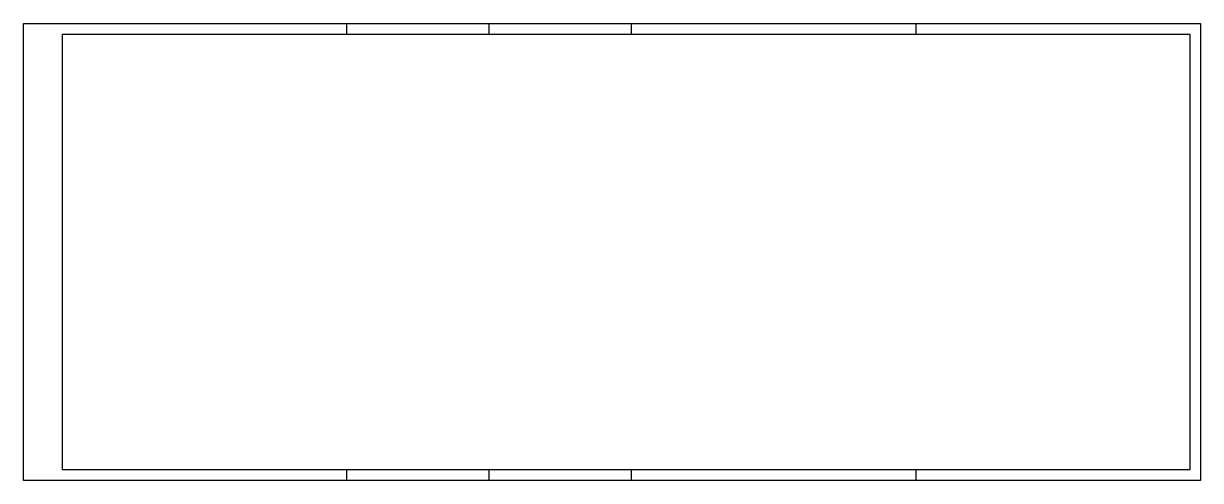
# Model space of a CAD drawing. Header units: millimetres. Extents: x -581.3 to -504.8, y -2024.1 to -1994.4.
import ezdxf

# ---------------------------------------------------------------- set-up
doc = ezdxf.new("R2010")
doc.units = ezdxf.units.MM
doc.header["$LTSCALE"] = 10
doc.layers.add('FOLHA', color=7, linetype='Continuous')

msp = doc.modelspace()

# ---------------------------------------------------------------- linework, layer by layer
at = {"layer": 'FOLHA'}
for p, q in [((-581.305, -1994.436), (-504.805, -1994.436)), ((-581.305, -2024.136), (-581.305, -1994.436)), ((-560.305, -1994.436), (-560.305, -1995.136)), ((-551.055, -1994.436), (-551.055, -1995.136)), ((-541.805, -1994.436), (-541.805, -1995.136)), ((-523.305, -1994.436), (-523.305, -1995.136)), ((-504.805, -1994.436), (-504.805, -2024.136)), ((-504.805, -2024.136), (-581.305, -2024.136)), ((-560.305, -2023.436), (-560.305, -2024.136)), ((-551.055, -2023.436), (-551.055, -2024.136)), ((-541.805, -2023.436), (-541.805, -2024.136)), ((-523.305, -2023.436), (-523.305, -2024.136))]:
    msp.add_line(p, q, dxfattribs=at)
at = {"layer": 'FOLHA', "color": 5}
for p, q in [((-578.805, -1995.136), (-505.505, -1995.136)), ((-578.805, -1995.136), (-578.805, -2023.436)), ((-505.505, -1995.136), (-505.505, -2023.436)), ((-505.505, -2023.436), (-578.805, -2023.436))]:
    msp.add_line(p, q, dxfattribs=at)

doc.saveas('drawing.dxf')
